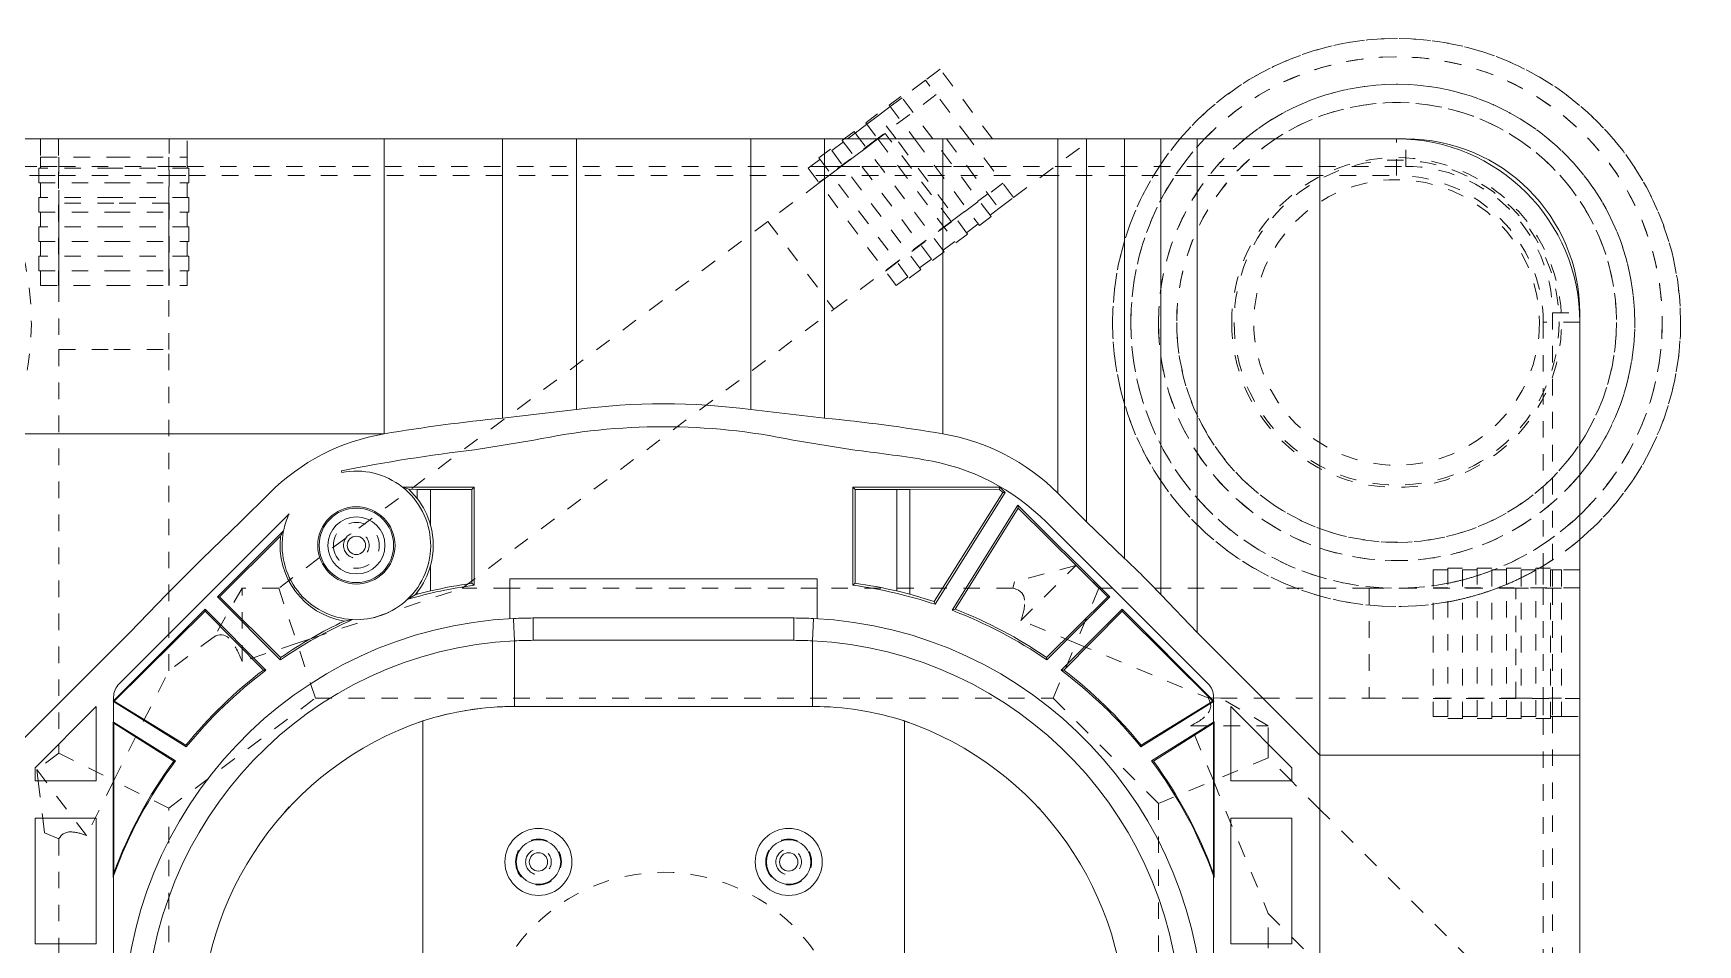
# Model space of a CAD drawing. Header units: millimetres. Extents: x 0 to 1189, y 0 to 841.
# Drawn here: x 546.6 to 637.4, y 242 to 291.8 of the extents above; entities that cross this region are included whole.
import ezdxf

# ---------------------------------------------------------------- set-up
doc = ezdxf.new("R2010")
doc.units = ezdxf.units.MM
doc.linetypes.add('_..__..__..__.._', pattern=[1.8, 0.9, -0.9])
doc.linetypes.add('________________', pattern=[0])

# ---------------------------------------------------------------- blocks, each defined once
blk = doc.blocks.new('D_FRAME_VIEW@1499')
at = {"color": 253, "linetype": '_..__..__..__.._', "lineweight": 9, "true_color": 0xbeb69e}
for p, q in [((596.093, 289.82), (595.293, 289.22)), ((598.943, 286.02), (596.093, 289.82)), ((594.013, 288.26), (593.373, 287.78)), ((592.733, 287.3), (592.093, 286.82)), ((591.453, 286.34), (591.027, 286.02)), ((621.5, 286.02), (621, 286.02)), ((621.5, 284.52), (621.5, 286.007)), ((540.5, 284.52), (547, 284.52)), ((547, 284.52), (547.976, 284.52)), ((547.976, 284.52), (548, 284.52)), ((548, 284.52), (554, 284.52)), ((554, 284.52), (554.024, 284.52)), ((554.024, 284.52), (555, 284.52)), ((555, 284.52), (589.027, 284.52)), ((589.027, 284.52), (589.818, 284.52)), ((589.818, 284.52), (590.653, 284.52)), ((590.653, 284.52), (590.693, 284.52)), ((590.693, 284.52), (590.818, 284.52)), ((590.818, 284.52), (591.818, 284.52)), ((591.818, 284.52), (592.818, 284.52)), ((592.818, 284.52), (593.818, 284.52)), ((593.818, 284.52), (594.443, 284.52)), ((594.443, 284.52), (594.818, 284.52)), ((594.818, 284.52), (595.818, 284.52)), ((595.818, 284.52), (596.818, 284.52)), ((596.818, 284.52), (597.568, 284.52)), ((597.568, 284.52), (598.818, 284.52)), ((598.818, 284.52), (602.36, 284.52)), ((602.36, 284.52), (621.5, 284.52)), ((629.5, 276.52), (630.987, 276.52)), ((629.5, 276.52), (629.5, 262.5)), ((631, 276.02), (631, 276.52)), ((629.5, 262.5), (629.5, 261.524)), ((629.5, 261.524), (629.5, 261.5)), ((629.5, 261.5), (629.5, 255.5)), ((629.5, 255.5), (629.5, 255.476)), ((629.5, 255.476), (629.5, 254.5)), ((629.5, 254.5), (629.5, 238.157))]:
    blk.add_line(p, q, dxfattribs=at)
at = {"color": 253, "linetype": '_..__..__..__.._', "lineweight": 9, "true_color": 0xacacac}
for p, q in [((595.293, 289.22), (594.013, 288.26)), ((597.693, 286.02), (595.293, 289.22)), ((595.879, 288.439), (592.653, 286.02)), ((593.953, 288.34), (593.313, 287.86)), ((595.693, 286.02), (593.953, 288.34)), ((592.673, 287.38), (592.033, 286.9)), ((593.693, 286.02), (592.673, 287.38)), ((593.373, 287.78), (592.733, 287.3)), ((593.313, 287.86), (594.693, 286.02)), ((591.393, 286.42), (590.86, 286.02)), ((591.693, 286.02), (591.393, 286.42)), ((592.093, 286.82), (591.453, 286.34)), ((592.033, 286.9), (592.693, 286.02)), ((593.093, 286.32), (592.693, 286.02)), ((593.318, 286.02), (593.093, 286.32)), ((547, 286.02), (547, 285.02)), ((547.976, 286.02), (547.976, 278.02)), ((554.024, 278.02), (554.024, 286.02)), ((555, 285.02), (555, 286.02)), ((590.113, 285.46), (589.473, 284.98)), ((592.653, 286.02), (589.479, 283.639)), ((595.033, 278.9), (590.113, 285.46)), ((590.813, 285.86), (590.173, 285.38)), ((590.86, 286.02), (590.753, 285.94)), ((590.753, 285.94), (595.673, 279.38)), ((592.053, 285.54), (591.413, 285.06)), ((596.313, 279.86), (591.693, 286.02)), ((592.693, 286.02), (592.053, 285.54)), ((592.693, 286.02), (596.953, 280.34)), ((596.693, 281.52), (593.318, 286.02)), ((597.593, 280.82), (593.693, 286.02)), ((594.693, 286.02), (598.233, 281.3)), ((598.873, 281.78), (595.693, 286.02)), ((600.093, 282.82), (597.693, 286.02)), ((551, 284.42), (546.9, 284.42)), ((546.9, 284.42), (546.9, 283.62)), ((547, 285.02), (547, 284.42)), ((555.1, 284.42), (551, 284.42)), ((555, 284.42), (555, 285.02)), ((555.1, 283.62), (555.1, 284.42)), ((589.533, 284.9), (588.893, 284.42)), ((588.893, 284.42), (593.693, 278.02)), ((589.473, 284.98), (594.393, 278.42)), ((590.773, 284.58), (590.133, 284.1)), ((591.413, 285.06), (590.773, 284.58)), ((546.9, 283.62), (551, 283.62)), ((547, 283.62), (547, 282.82)), ((551, 283.62), (555.1, 283.62)), ((555, 282.82), (555, 283.62)), ((589.493, 283.62), (586.693, 281.52)), ((590.133, 284.1), (589.493, 283.62)), ((593.108, 278.8), (599.508, 283.6)), ((551, 282.82), (546.9, 282.82)), ((546.9, 282.82), (546.9, 282.02)), ((551, 282.52), (548, 282.52)), ((548, 282.52), (548, 282.02)), ((555.1, 282.82), (551, 282.82)), ((554, 282.52), (551, 282.52)), ((554, 282.02), (554, 282.52)), ((555.1, 282.02), (555.1, 282.82)), ((599.293, 282.22), (600.093, 282.82)), ((546.9, 282.02), (551, 282.02)), ((547, 282.02), (547, 281.22)), ((548, 282.02), (548, 281.22)), ((551, 282.02), (555.1, 282.02)), ((554, 281.22), (554, 282.02)), ((555, 281.22), (555, 282.02)), ((598.233, 281.3), (598.873, 281.78)), ((598.813, 281.86), (599.293, 282.22)), ((551, 281.22), (546.9, 281.22)), ((546.9, 281.22), (546.9, 280.42)), ((548, 281.22), (548, 280.42)), ((555.1, 281.22), (551, 281.22)), ((554, 280.42), (554, 281.22)), ((555.1, 280.42), (555.1, 281.22)), ((586.693, 281.52), (590.293, 276.72)), ((590.293, 276.72), (596.693, 281.52)), ((596.953, 280.34), (597.593, 280.82)), ((597.533, 280.9), (598.173, 281.38)), ((546.9, 280.42), (551, 280.42)), ((547, 280.42), (547, 279.62)), ((548, 280.42), (548, 279.62)), ((551, 280.42), (555.1, 280.42)), ((554, 279.62), (554, 280.42)), ((555, 279.62), (555, 280.42)), ((595.673, 279.38), (596.313, 279.86)), ((596.253, 279.94), (596.893, 280.42)), ((551, 279.62), (546.9, 279.62)), ((546.9, 279.62), (546.9, 278.82)), ((548, 279.62), (548, 278.82)), ((555.1, 279.62), (551, 279.62)), ((554, 278.82), (554, 279.62)), ((555.1, 278.82), (555.1, 279.62)), ((594.393, 278.42), (595.033, 278.9)), ((594.973, 278.98), (595.613, 279.46)), ((546.9, 278.82), (551, 278.82)), ((547, 278.82), (547, 278.02)), ((547, 278.02), (551, 278.02)), ((548, 278.82), (548, 278.02)), ((548, 278.02), (548, 274.52)), ((551, 278.82), (555.1, 278.82)), ((551, 278.02), (555, 278.02)), ((554, 278.02), (554, 278.82)), ((554, 274.52), (554, 278.02)), ((555, 278.02), (555, 278.82)), ((593.693, 278.02), (594.333, 278.5)), ((548, 274.52), (551, 274.52)), ((551, 274.52), (554, 274.52)), ((623, 262.5), (623, 254.5)), ((623.8, 262.5), (623, 262.5)), ((623.8, 262.6), (623.8, 254.4)), ((624.6, 262.6), (623.8, 262.6)), ((624.6, 254.4), (624.6, 262.6)), ((625.4, 262.5), (624.6, 262.5)), ((625.4, 262.6), (625.4, 254.4)), ((626.2, 262.6), (625.4, 262.6)), ((626.2, 254.4), (626.2, 262.6)), ((627, 262.5), (626.2, 262.5)), ((627, 262.6), (627, 254.4)), ((627.8, 262.6), (627, 262.6)), ((627.8, 254.4), (627.8, 262.6)), ((628.6, 262.5), (627.8, 262.5)), ((628.6, 262.6), (628.6, 254.4)), ((629.4, 262.6), (628.6, 262.6)), ((629.4, 254.4), (629.4, 262.6)), ((630, 262.5), (629.4, 262.5)), ((631, 262.5), (630, 262.5)), ((619.5, 261.5), (619.5, 255.5)), ((627.5, 261.5), (619.5, 261.5)), ((631, 261.524), (623, 261.524)), ((627.5, 255.5), (627.5, 261.5)), ((619.5, 255.5), (627.5, 255.5)), ((623, 255.476), (631, 255.476)), ((623, 254.5), (623.8, 254.5)), ((623.8, 254.4), (624.6, 254.4)), ((624.6, 254.5), (625.4, 254.5)), ((625.4, 254.4), (626.2, 254.4)), ((626.2, 254.5), (627, 254.5)), ((627, 254.4), (627.8, 254.4)), ((627.8, 254.5), (628.6, 254.5)), ((628.6, 254.4), (629.4, 254.4)), ((629.4, 254.5), (630, 254.5)), ((630, 254.5), (631, 254.5))]:
    blk.add_line(p, q, dxfattribs=at)
at = {"color": 11, "linetype": '________________', "lineweight": 9, "true_color": 0xf08a8a}
for p, q in [((541, 286.02), (565.756, 286.02)), ((565.756, 269.925), (565.756, 286.02)), ((565.756, 286.02), (572.214, 286.02)), ((572.214, 270.807), (572.214, 286.02)), ((572.214, 286.02), (576.24, 286.02)), ((576.24, 271.248), (576.24, 286.02)), ((576.24, 286.02), (585.76, 286.02)), ((585.76, 271.248), (585.76, 286.02)), ((585.76, 286.02), (589.786, 286.02)), ((589.786, 270.782), (589.786, 286.02)), ((589.786, 286.02), (596.244, 286.02)), ((596.244, 269.925), (596.244, 286.02)), ((596.244, 286.02), (602.513, 286.02)), ((602.513, 266.689), (602.513, 286.02)), ((602.513, 286.02), (604.083, 286.02)), ((604.083, 265.12), (604.083, 286.02)), ((604.083, 286.02), (606.153, 286.02)), ((606.153, 263.126), (606.153, 286.02)), ((606.153, 286.02), (608.126, 286.02)), ((608.126, 261.153), (608.126, 286.02)), ((608.126, 286.02), (610.12, 286.02)), ((610.12, 259.119), (610.12, 286.02)), ((616.814, 286.02), (610.12, 286.02)), ((616.814, 252.389), (616.814, 286.02)), ((621, 286.02), (616.814, 286.02)), ((631, 252.389), (631, 276.02)), ((572.214, 270.782), (576.24, 271.248)), ((572.214, 270.782), (572.214, 270.807)), ((585.76, 271.248), (589.786, 270.782)), ((565.756, 269.925), (531, 269.925)), ((573.927, 269.578), (570.682, 269.05)), ((591.318, 269.05), (588.073, 269.578)), ((563.424, 267.908), (563.443, 267.814)), ((557.917, 265.12), (559.487, 266.689)), ((566.748, 267.02), (567.099, 266.897)), ((566.748, 267.02), (570.669, 267.02)), ((567.561, 266.896), (567.099, 266.897)), ((567.561, 266.391), (567.099, 266.897)), ((568.281, 266.895), (567.561, 266.896)), ((567.561, 266.896), (567.561, 266.391)), ((570.544, 266.895), (568.281, 266.895)), ((568.281, 266.895), (568.281, 264.938)), ((570.669, 267.02), (570.544, 266.895)), ((570.544, 266.895), (570.544, 261.771)), ((570.669, 267.02), (570.669, 261.662)), ((591.331, 267.02), (591.456, 266.895)), ((591.331, 267.02), (599.354, 267.02)), ((591.331, 261.662), (591.331, 267.02)), ((591.456, 266.895), (593.719, 266.895)), ((591.456, 261.771), (591.456, 266.895)), ((593.719, 266.895), (594.439, 266.896)), ((593.719, 261.35), (593.719, 266.895)), ((599.309, 266.911), (594.439, 266.896)), ((594.439, 261.168), (594.439, 266.896)), ((599.505, 266.716), (595.773, 260.767)), ((595.824, 260.623), (599.642, 266.732)), ((599.354, 267.02), (599.309, 266.911)), ((599.505, 266.716), (599.309, 266.911)), ((599.354, 267.02), (599.642, 266.732)), ((599.505, 266.716), (599.642, 266.732)), ((602.513, 266.689), (604.083, 265.12)), ((560.567, 265.562), (551.284, 256.28)), ((600.333, 266.041), (596.743, 260.295)), ((600.352, 265.874), (596.918, 260.354)), ((600.352, 265.874), (600.333, 266.041)), ((600.333, 266.041), (605.35, 261.024)), ((605.236, 261.024), (600.352, 265.874)), ((555.847, 263.126), (557.917, 265.119)), ((556.65, 261.024), (560.261, 264.635)), ((560.103, 264.339), (556.764, 261.024)), ((560.261, 264.635), (560.103, 264.339)), ((610.716, 256.28), (601.899, 265.097)), ((604.083, 265.119), (606.153, 263.126)), ((553.874, 261.153), (555.847, 263.126)), ((568.281, 262.739), (568.281, 261.35)), ((570.669, 261.662), (570.544, 261.771)), ((572.618, 262.01), (572.618, 259.84)), ((572.618, 262.01), (589.382, 262.01)), ((589.382, 262.01), (589.382, 259.84)), ((591.331, 261.662), (591.456, 261.771)), ((551.881, 259.083), (553.874, 261.153)), ((556.764, 261.024), (556.65, 261.024)), ((556.65, 261.024), (560.086, 257.587)), ((560.098, 257.714), (556.764, 261.024)), ((567.013, 260.886), (567.438, 261.134)), ((567.438, 261.134), (567.561, 261.286)), ((567.561, 261.168), (567.438, 261.134)), ((568.281, 261.35), (567.561, 261.168)), ((567.561, 261.286), (567.561, 261.168)), ((594.439, 261.168), (593.719, 261.35)), ((595.773, 260.767), (594.439, 261.168)), ((595.773, 260.767), (595.824, 260.623)), ((605.236, 261.024), (601.902, 257.714)), ((601.914, 257.587), (605.35, 261.024)), ((605.35, 261.024), (605.236, 261.024)), ((608.126, 261.153), (610.119, 259.083)), ((550.987, 255.361), (555.976, 260.35)), ((555.976, 260.243), (551.025, 255.341)), ((555.976, 260.243), (555.976, 260.35)), ((559.302, 257.025), (555.976, 260.35)), ((559.16, 257.035), (555.976, 260.243)), ((564.027, 259.79), (563.582, 259.711)), ((572.813, 259.85), (572.816, 259.8)), ((572.816, 259.8), (572.872, 258.632)), ((573.888, 259.876), (573.888, 258.657)), ((588.112, 259.876), (573.888, 259.876)), ((588.112, 259.876), (588.112, 258.657)), ((589.187, 259.85), (589.128, 258.632)), ((596.918, 260.354), (596.743, 260.295)), ((606.024, 260.35), (602.698, 257.025)), ((606.024, 260.243), (602.84, 257.035)), ((606.024, 260.35), (606.024, 260.243)), ((606.024, 260.35), (611.013, 255.361)), ((610.975, 255.341), (606.024, 260.243)), ((551.88, 259.083), (545.186, 252.389)), ((610.12, 259.083), (610.12, 259.119)), ((616.814, 252.389), (610.12, 259.083)), ((572.872, 258.632), (572.872, 255.05)), ((588.112, 258.657), (573.888, 258.657)), ((589.128, 258.632), (589.128, 255.05)), ((560.098, 257.714), (560.086, 257.587)), ((601.902, 257.714), (601.914, 257.587)), ((559.16, 257.035), (559.302, 257.025)), ((602.84, 257.035), (602.698, 257.025)), ((550.959, 255.333), (550.987, 255.361)), ((551.025, 255.341), (550.959, 255.333)), ((550.959, 255.333), (550.987, 255.316)), ((550.987, 255.561), (550.987, 255.361)), ((550.987, 255.316), (554.953, 252.837)), ((550.987, 255.316), (550.987, 254.193)), ((554.938, 252.929), (551.025, 255.341)), ((607.047, 252.837), (611.013, 255.316)), ((610.975, 255.341), (607.062, 252.929)), ((611.041, 255.333), (610.975, 255.341)), ((611.013, 255.361), (611.013, 255.561)), ((611.041, 255.333), (611.013, 255.361)), ((611.041, 255.333), (611.013, 255.316)), ((611.013, 254.193), (611.013, 255.316)), ((550.045, 255.041), (546.71, 251.705)), ((550.045, 250.986), (550.045, 255.041)), ((589.128, 255.05), (572.872, 255.05)), ((611.955, 255.041), (611.955, 250.986)), ((615.29, 251.705), (611.955, 255.041)), ((550.996, 254.139), (550.955, 254.213)), ((550.955, 254.213), (550.987, 254.193)), ((550.955, 254.213), (550.955, 245.716)), ((554.366, 252.081), (550.987, 254.193)), ((550.996, 254.139), (550.996, 245.948)), ((554.272, 252.064), (550.996, 254.139)), ((567.86, 217.744), (567.86, 254.256)), ((594.14, 217.744), (594.14, 254.256)), ((611.013, 254.193), (607.634, 252.081)), ((611.004, 254.139), (607.728, 252.064)), ((611.004, 254.139), (611.045, 254.213)), ((611.004, 254.139), (611.004, 245.948)), ((611.045, 254.213), (611.013, 254.193)), ((611.045, 245.716), (611.045, 254.213)), ((554.938, 252.929), (554.953, 252.837)), ((607.062, 252.929), (607.047, 252.837)), ((546.71, 251.705), (546.71, 250.986)), ((554.272, 252.064), (554.366, 252.081)), ((607.728, 252.064), (607.634, 252.081)), ((615.29, 250.986), (615.29, 251.705)), ((616.814, 252.389), (631, 252.389)), ((616.814, 219.611), (616.814, 252.389)), ((631, 219.611), (631, 252.389)), ((546.71, 250.986), (550.045, 250.986)), ((611.955, 250.986), (615.29, 250.986)), ((546.71, 248.954), (546.71, 242.096)), ((550.045, 248.954), (546.71, 248.954)), ((550.045, 242.096), (550.045, 248.954)), ((560.572, 249.57), (560.45, 249.437)), ((601.55, 249.437), (601.43, 249.568)), ((611.955, 248.954), (611.955, 242.096)), ((615.29, 248.954), (611.955, 248.954)), ((615.29, 242.096), (615.29, 248.954)), ((550.955, 245.716), (550.996, 245.948)), ((550.987, 245.804), (550.987, 226.196)), ((611.045, 245.716), (611.004, 245.948)), ((611.013, 226.196), (611.013, 245.804)), ((546.71, 242.096), (550.045, 242.096)), ((611.955, 242.096), (615.29, 242.096))]:
    blk.add_line(p, q, dxfattribs=at)
at = {"color": 11, "linetype": '_..__..__..__.._', "lineweight": 9, "true_color": 0xf08a8a}
for p, q in [((596.443, 286.02), (599.293, 282.22)), ((600.093, 282.82), (604.36, 286.02)), ((621, 284.02), (621, 286.02)), ((547, 285.02), (551, 285.02)), ((548, 285.02), (548, 282.52)), ((551, 285.02), (555, 285.02)), ((554, 282.52), (554, 285.02)), ((541, 284.02), (546.9, 284.02)), ((546.9, 284.02), (547.976, 284.02)), ((547.976, 284.02), (548, 284.02)), ((548, 284.02), (554, 284.02)), ((554, 284.02), (554.024, 284.02)), ((554.024, 284.02), (555.1, 284.02)), ((555.1, 284.02), (589.986, 284.02)), ((589.986, 284.02), (590.027, 284.02)), ((590.027, 284.02), (601.693, 284.02)), ((601.693, 284.02), (621, 284.02)), ((596.693, 281.52), (598.693, 283.02)), ((586.693, 281.52), (560, 261.5)), ((590.293, 276.72), (596.693, 281.52)), ((570, 261.5), (590.293, 276.72)), ((631, 276.02), (629, 276.02)), ((629, 276.02), (629, 262.6)), ((548, 274.52), (548, 252.995)), ((554, 258.995), (554, 274.52)), ((603.5, 262.743), (600.154, 261.846)), ((600.5, 259.743), (603.5, 262.743)), ((604.743, 261.5), (603.5, 262.743)), ((629, 262.6), (629, 261.524)), ((630, 262.5), (630, 254.5)), ((600.154, 261.846), (600.061, 261.5)), ((558, 261.5), (556.473, 258.855)), ((558, 257.5), (558, 261.5)), ((560, 261.5), (558, 261.5)), ((560, 261.5), (561, 258.5)), ((561.739, 258.746), (570, 261.5)), ((572.618, 261.5), (570, 261.5)), ((589.382, 261.5), (572.618, 261.5)), ((600.061, 261.5), (589.382, 261.5)), ((600.061, 261.5), (600.061, 261.5)), ((604.743, 261.5), (603.5, 258.5)), ((605.495, 261.5), (604.743, 261.5)), ((619.5, 261.5), (605.495, 261.5)), ((627.5, 261.5), (619.5, 261.5)), ((630, 261.5), (627.5, 261.5)), ((629, 261.524), (629, 261.5)), ((629, 261.5), (629, 255.5)), ((554, 257), (554, 258.995)), ((556.473, 258.854), (556.482, 258.86)), ((603.5, 258.5), (600.5, 259.743)), ((556.473, 258.855), (554, 257)), ((561, 258.5), (558, 257.5)), ((561, 258.5), (561.739, 258.746)), ((562, 255.5), (561, 258.5)), ((602.257, 255.5), (603.5, 258.5)), ((603.5, 258.5), (610.716, 255.511)), ((551, 251), (554, 257)), ((550.987, 255.361), (550.987, 255.316)), ((554, 249.5), (562, 255.5)), ((562, 255.5), (602.257, 255.5)), ((602.257, 255.5), (608, 249.757)), ((610.716, 255.511), (611.402, 255.5)), ((611.013, 255.316), (611.013, 255.361)), ((611.402, 255.5), (613.703, 255.5)), ((614, 254), (611.402, 255.5)), ((613.703, 255.5), (619.5, 255.5)), ((619.5, 255.5), (627.5, 255.5)), ((627.5, 255.5), (630, 255.5)), ((629, 255.5), (629, 255.476)), ((629, 255.476), (629, 254.4)), ((589.529, 255.045), (589.128, 255.05)), ((629, 254.4), (629, 238.798)), ((550.987, 254.193), (550.987, 245.898)), ((567.937, 254.28), (567.572, 254.16)), ((594.428, 254.16), (594.061, 254.281)), ((609.757, 254), (614, 254)), ((611, 251), (609.757, 254)), ((611.013, 245.898), (611.013, 254.193)), ((614, 252.995), (614, 254)), ((548, 252.5), (546.8, 251.6)), ((548, 252.995), (548, 252.5)), ((548, 252.5), (551, 251)), ((614, 252.243), (614, 252.995)), ((549.5, 248), (546.8, 251.6)), ((546.8, 251.6), (546.874, 250.986)), ((614, 252.243), (611, 251)), ((615.257, 250.986), (614, 252.243)), ((546.874, 250.986), (547.119, 248.954)), ((551, 251), (549.5, 248)), ((554, 249.5), (551, 251)), ((608, 249.757), (611, 251)), ((611, 251), (614, 243.757)), ((616.814, 249.429), (615.257, 250.986)), ((547.119, 248.954), (547.214, 248.161)), ((554, 222.38), (554, 249.5)), ((560.45, 249.437), (560.314, 249.285)), ((608, 249.757), (608, 224.743)), ((624.99, 241.253), (616.814, 249.429)), ((547.214, 248.161), (548, 247.825)), ((548, 247.825), (548, 247.825)), ((548, 247.825), (548, 242.096)), ((550.987, 245.898), (550.987, 245.804)), ((611.013, 245.804), (611.013, 245.898)), ((614, 242.096), (614, 243.757)), ((614, 243.757), (615.29, 242.467)), ((548, 242.096), (548, 240.064)), ((614, 240.064), (614, 242.096)), ((615.29, 242.467), (616.814, 240.943))]:
    blk.add_line(p, q, dxfattribs=at)
at = {"color": 253, "linetype": '________________', "lineweight": 9, "true_color": 0xbeb69e}
for p, q in [((621.5, 286.007), (621.5, 286.02)), ((630.987, 276.52), (631, 276.52))]:
    blk.add_line(p, q, dxfattribs=at)
at = {"color": 11, "linetype": '_..__..__..__.._', "lineweight": 9, "true_color": 0xf08a8a}
for points in [[(600.5, 259.743, 0.09975), (600.702, 260.856), (600.683, 260.967), (600.652, 261.069), (600.608, 261.161), (600.546, 261.248), (600.465, 261.326), (600.371, 261.389), (600.269, 261.438), (600.136, 261.482), (600.061, 261.5), (600.061, 261.5)], [(558, 257.5, 0.091335), (557.284, 258.768), (557.195, 258.843), (557.091, 258.907), (556.995, 258.945), (556.891, 258.965), (556.779, 258.964), (556.667, 258.941), (556.56, 258.9), (556.473, 258.854), (556.473, 258.854)], [(609.757, 254, 0.117144), (610.724, 254.693), (610.779, 254.782), (610.834, 254.919), (610.856, 255.059), (610.847, 255.183), (610.815, 255.304), (610.768, 255.418), (610.716, 255.511), (610.716, 255.511)], [(549.5, 248, 0.087345), (548.659, 248.208), (548.54, 248.201), (548.43, 248.18), (548.327, 248.143), (548.238, 248.093), (548.129, 248.002), (548.064, 247.925), (548.008, 247.84), (548, 247.825), (548, 247.825)]]:
    blk.add_lwpolyline(points, format="xyb", dxfattribs=at)
at = {"color": 253, "linetype": '_..__..__..__.._', "lineweight": 9, "true_color": 0xbeb69e, "extrusion": (0, 0, -1)}
for radius in [15.5, 14.5, 13, 9, 8.866]:
    blk.add_circle((-621, 276), radius, dxfattribs=at)
at = {"color": 253, "linetype": '_..__..__..__.._', "lineweight": 9, "true_color": 0xbeb69e}
for centre, radius in [((621, 276), 12), ((621, 276), 7.794), ((621, 276), 7.794), ((581, 236), 10)]:
    blk.add_circle(centre, radius, dxfattribs=at)
at = {"color": 11, "linetype": '________________', "lineweight": 9, "true_color": 0xf08a8a}
for centre, radius in [((564.236, 263.838), 2.108), ((564.236, 263.838), 1.559), ((574.172, 246.566), 1.829), ((587.828, 246.566), 1.829), ((574.172, 246.566), 1.213), ((587.828, 246.566), 1.213)]:
    blk.add_circle(centre, radius, dxfattribs=at)
at = {"color": 11, "linetype": '________________', "lineweight": 9, "true_color": 0xf08a8a, "extrusion": (0, 0, -1)}
blk.add_circle((-564.236, 263.838), 2.032, dxfattribs=at)
at = {"color": 253, "linetype": '_..__..__..__.._', "lineweight": 9, "true_color": 0xacacac, "extrusion": (0, 0, -1)}
for centre, radius in [((-564.236, 263.838), 1.25), ((-564.236, 263.838), 0.7), ((-574.172, 246.566), 1.25), ((-574.172, 246.566), 0.7), ((-587.828, 246.566), 1.25), ((-587.828, 246.566), 0.7)]:
    blk.add_circle(centre, radius, dxfattribs=at)
at = {"color": 7, "linetype": '________________', "lineweight": 9, "extrusion": (0, 0, -1)}
for centre in [(-564.236, 263.838), (-574.172, 246.566), (-587.828, 246.566)]:
    blk.add_circle(centre, 0.5, dxfattribs=at)
at = {"color": 253, "linetype": '_..__..__..__.._', "lineweight": 9, "true_color": 0xbeb69e, "extrusion": (0, 0, -1)}
for centre, radius, start, end in [((-621, 276), 15.5, 40.27442, 229.82223), ((-621, 276), 14.5, 43.71185, 180), ((-621, 276), 13, 50.42275, 219.71514), ((-531, 276), 15.5, 139.72558, 270), ((-621, 276), 14.5, 258.86605, 43.71185), ((-621, 276), 15.5, 0, 40.27442), ((-621, 276), 13, 0, 50.42275), ((-621.5, 276.52), 8, 90, 180), ((-621, 276), 15.5, 259.59266, 0), ((-621, 276), 13, 219.71514, 0), ((-621, 276), 14.5, 180, 226.39718), ((-621, 276), 14.5, 226.39718, 248.98449), ((-621, 276), 15.5, 229.82223, 240.63821), ((-621, 276), 15.5, 240.63821, 243.97842), ((-621, 276), 14.5, 255.62449, 258.86605), ((-621, 276), 14.5, 252.33517, 255.62449), ((-621, 276), 14.5, 248.98449, 252.33517), ((-621, 276), 15.5, 247.22603, 250.39804), ((-621, 276), 15.5, 243.97842, 247.22603), ((-621, 276), 15.5, 256.56995, 259.59266), ((-621, 276), 15.5, 253.50863, 256.56995), ((-621, 276), 15.5, 250.39804, 253.50863)]:
    blk.add_arc(centre, radius, start, end, dxfattribs=at)
at = {"color": 253, "linetype": '_..__..__..__.._', "lineweight": 9, "true_color": 0xbeb69e}
for start, end in [(326.44269, 123.38449), (123.38449, 180), (180, 326.44269)]:
    blk.add_arc((621, 276), 12, start, end, dxfattribs=at)
at = {"color": 11, "linetype": '________________', "lineweight": 9, "true_color": 0xf08a8a}
for centre, radius, start, end in [((621, 276.02), 10, 0, 90), ((581, 236), 34.315, 78.10521, 101.89479), ((581, 179.805), 89.839, 96.59499, 101.28195), ((581, 179.805), 89.839, 80.90209, 83.40501), ((593.278, 256.476), 12.192, 44.99996, 80.90212), ((564.251, 263.843), 4.176, 15.1884, 37.58574), ((564.254, 263.838), 4.181, 173.11655, 260.74827), ((564.251, 263.833), 4.176, 322.41426, 344.8116), ((573.888, 237.524), 22.352, 92.75586, 180), ((573.888, 237.524), 22.352, 90, 92.75567), ((588.112, 237.524), 22.352, 87.24433, 90), ((588.112, 237.524), 22.352, 0, 87.24431), ((588.089, 237.657), 24.354, 55.44509, 68.74497), ((573.914, 237.651), 24.36, 115.09811, 124.55389), ((573.933, 237.482), 21.177, 92.8705, 179.83264), ((573.888, 237.524), 21.133, 90, 92.75567), ((588.112, 237.524), 21.133, 87.24433, 90), ((588.068, 237.482), 21.177, 0.16635, 87.13063), ((552.003, 255.561), 1.016, 134.99993, 180.00007), ((573.951, 237.602), 24.422, 127.278, 141.1283), ((588.049, 237.602), 24.422, 38.8717, 52.722), ((609.997, 255.561), 1.016, 359.99993, 45.00007), ((572.887, 238.73), 16.32, 90.0525, 107.94041), ((589.113, 238.728), 16.322, 72.06056, 89.94656), ((574.023, 237.548), 24.511, 143.68744, 159.95862), ((587.977, 237.548), 24.511, 20.04138, 36.31256), ((588.112, 237.524), 24.352, 19.65641, 19.87848)]:
    blk.add_arc(centre, radius, start, end, dxfattribs=at)
at = {"color": 253, "linetype": '________________', "lineweight": 9, "true_color": 0xbeb69e}
blk.add_arc((621.5, 276.52), 9.5, 0, 90, dxfattribs=at)
at = {"color": 11, "linetype": '_..__..__..__.._', "lineweight": 9, "true_color": 0xf08a8a}
for centre, radius, start, end in [((621, 276.02), 8, 0, 90), ((572.9, 238.681), 16.369, 90.09954, 105.0443)]:
    blk.add_arc(centre, radius, start, end, dxfattribs=at)
at = {"color": 11, "linetype": '________________', "lineweight": 9, "true_color": 0xf08a8a, "extrusion": (0, 0, -1)}
for centre, radius, start, end in [((-581, 236), 35.568, 82.30985, 97.69013), ((-581, 179.805), 91.4, 80.39894, 84.4839), ((-581, 179.805), 91.4, 95.51643, 99.60103), ((-581, 179.805), 91.4, 95.51611, 95.51643), ((-567.691, 258.485), 11.602, 45.00008, 80.39878), ((-594.309, 258.485), 11.602, 99.60116, 134.99997), ((-564.236, 263.838), 4.054, 78.71805, 128.29517), ((-564.236, 263.838), 4.054, 128.29517, 226.75325), ((-564.236, 263.838), 4.054, 11.33774, 25.16335), ((-564.236, 263.838), 4.054, 272.96114, 11.33774), ((-564.236, 263.838), 4.192, 164.79983, 195.20017), ((-581, 236), 36.993, 132.83867, 137.16133), ((-573.888, 237.524), 24.352, 73.60249, 82.40342), ((-573.888, 237.524), 24.477, 76.75839, 82.14821), ((-588.112, 237.524), 24.352, 97.59658, 108.4639), ((-588.112, 237.524), 24.477, 97.85179, 103.24161), ((-564.236, 263.838), 4.054, 226.75325, 272.96114), ((-573.888, 237.524), 24.352, 55.47506, 66.11191), ((-588.112, 237.524), 24.352, 110.75771, 124.52494), ((-573.888, 237.524), 24.352, 38.96366, 53.20457), ((-588.112, 237.524), 24.352, 126.79543, 141.03634), ((-573.617, 237.363), 17.848, 358.88755, 71.18042), ((-588.382, 237.362), 17.848, 108.81965, 181.11238), ((-573.888, 237.524), 24.352, 19.87848, 36.71159), ((-588.112, 237.524), 24.352, 143.28841, 160.12152), ((-573.888, 237.524), 24.352, 19.65641, 19.87848)]:
    blk.add_arc(centre, radius, start, end, dxfattribs=at)

msp = doc.modelspace()

# ---------------------------------------------------------------- block references
at = {"color": 7, "linetype": '________________', "lineweight": 20}
msp.add_blockref('D_FRAME_VIEW@1499', (0, 0), dxfattribs=at)

doc.saveas('drawing.dxf')
